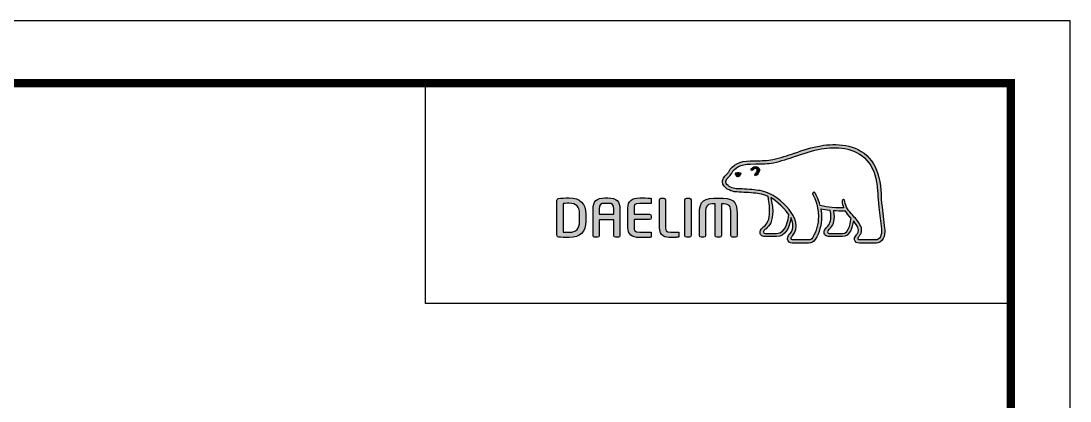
# Model space of a CAD drawing. Extents: x 0 to 474, y 0 to 347.
# Drawn here: x 338.2 to 473.9, y 298 to 347.3 of the extents above; entities that cross this region are included whole.
import ezdxf

# ---------------------------------------------------------------- set-up
doc = ezdxf.new("R2010")
doc.units = 0
doc.header["$LTSCALE"] = 10
doc.header["$MEASUREMENT"] = 0
doc.layers.get('0').update_dxf_attribs({"linetype": 'CONTINUOUS'})
doc.layers.add('레이어 1', color=7, linetype='CONTINUOUS')

msp = doc.modelspace()

# ---------------------------------------------------------------- hatches: boundary and pattern name
at = {"layer": '레이어 1'}
h = msp.add_hatch(color=5, dxfattribs=at)
h.dxf.hatch_style = 1
edge = h.paths.add_edge_path(flags=16)
edge.add_spline(control_points=[(449.27, 319.13), (449.06, 318.9), (448.8, 318.9), (448.79, 318.9), (448.79, 318.9), (446.71, 318.9), (446.71, 318.9), (446.63, 318.9), (446.58, 318.92), (446.54, 318.96), (446.51, 318.99), (446.49, 319.03), (446.49, 319.09), (446.49, 319.21), (446.58, 319.32), (446.67, 319.43), (446.75, 319.54), (446.83, 319.64), (446.88, 319.77), (446.99, 320.07), (446.98, 320.4), (446.84, 320.69), (446.6, 321.21), (446.23, 321.62), (445.88, 322.01), (445.88, 322.01), (445.76, 322.14), (445.76, 322.14), (445.3, 322.66), (444.83, 323.18), (444.79, 323.9), (444.78, 324.04), (444.72, 324.13), (444.63, 324.13), (444.63, 324.13), (444.49, 324.06), (444.49, 324.06), (444.45, 324.02), (444.43, 323.96), (444.43, 323.89), (444.43, 323.89), (444.43, 323.87), (444.43, 323.87), (444.45, 323.61), (444.51, 323.35), (444.62, 323.09), (444.62, 323.09), (444.63, 323.06), (444.63, 323.06), (444.63, 323.06), (444.61, 323.06), (444.61, 323.06), (443.27, 323.01), (441.96, 323.26), (441.58, 323.35), (441.34, 324.31), (440.96, 324.94), (440.94, 324.97), (440.91, 325.02), (440.86, 325.06), (440.82, 325.07), (440.82, 325.07), (440.71, 325.05), (440.69, 325.05), (440.68, 325.04), (440.66, 325.01), (440.62, 324.95), (440.62, 324.95), (440.61, 324.9), (440.61, 324.9), (440.61, 324.9), (440.65, 324.78), (440.65, 324.78), (440.68, 324.73), (441.36, 323.53), (441.36, 321.94), (441.36, 320.96), (441.11, 320.03), (440.6, 319.19), (440.48, 318.99), (440.32, 318.9), (440.08, 318.9), (440.08, 318.9), (438.03, 318.9), (438.03, 318.9), (437.96, 318.9), (437.82, 318.95), (437.82, 319.09), (437.82, 319.18), (437.9, 319.31), (438.02, 319.45), (438.88, 320.4), (438.38, 321.89), (437.57, 322.86), (436.77, 323.81), (435.48, 324.99), (433.83, 325.29), (433.24, 325.39), (432.28, 325.45), (431.5, 325.5), (431.5, 325.5), (430.71, 325.54), (430.71, 325.54), (430.31, 325.57), (429.64, 325.82), (429.43, 326.21), (429.35, 326.37), (429.36, 326.53), (429.47, 326.71), (429.53, 326.83), (429.63, 326.92), (429.74, 327.04), (429.87, 327.17), (430.01, 327.31), (430.11, 327.49), (430.11, 327.49), (430.14, 327.54), (430.14, 327.54), (430.53, 328.3), (431.35, 328.7), (432.56, 328.73), (432.56, 328.73), (433.25, 328.74), (433.25, 328.74), (434, 328.74), (434.85, 328.75), (435.55, 328.9), (436.53, 329.11), (437.52, 329.44), (438.39, 329.74), (438.39, 329.74), (438.42, 329.75), (438.42, 329.75), (439.49, 330.12), (440.6, 330.5), (441.74, 330.68), (443.56, 330.99), (446.06, 330.98), (447.64, 329.21), (448.37, 328.39), (448.81, 327.27), (448.97, 325.87), (448.97, 325.87), (448.96, 325.87), (448.96, 325.87), (448.97, 325.85), (448.98, 325.69), (449.05, 324.8), (449.06, 324.37), (449.08, 323.93), (449.2, 323.1), (449.2, 323.1), (449.51, 320.35), (449.51, 320.35), (449.51, 320.35), (449.53, 320.02), (449.53, 320.02), (449.53, 319.63), (449.44, 319.33), (449.27, 319.13)], knot_values=[0, 0, 0, 0, 1, 1, 1, 2, 2, 2, 3, 3, 3, 4, 4, 4, 5, 5, 5, 6, 6, 6, 7, 7, 7, 8, 8, 8, 9, 9, 9, 10, 10, 10, 11, 11, 11, 12, 12, 12, 13, 13, 13, 14, 14, 14, 15, 15, 15, 16, 16, 16, 17, 17, 17, 18, 18, 18, 19, 19, 19, 20, 20, 20, 21, 21, 21, 22, 22, 22, 23, 23, 23, 24, 24, 24, 25, 25, 25, 26, 26, 26, 27, 27, 27, 28, 28, 28, 29, 29, 29, 30, 30, 30, 31, 31, 31, 32, 32, 32, 33, 33, 33, 34, 34, 34, 35, 35, 35, 36, 36, 36, 37, 37, 37, 38, 38, 38, 39, 39, 39, 40, 40, 40, 41, 41, 41, 42, 42, 42, 43, 43, 43, 44, 44, 44, 45, 45, 45, 46, 46, 46, 47, 47, 47, 48, 48, 48, 49, 49, 49, 50, 50, 50, 51, 51, 51, 52, 52, 52, 53, 53, 53, 53], degree=3, periodic=0)
edge = h.paths.add_edge_path(flags=16)
edge.add_spline(control_points=[(444.46, 319.72), (444.46, 319.72), (442.77, 319.72), (442.77, 319.72), (442.64, 319.72), (442.54, 319.82), (442.54, 319.95), (442.54, 320.04), (442.62, 320.15), (442.69, 320.23), (443.04, 320.56), (443.39, 321.02), (443.39, 321.88), (443.39, 321.88), (443.37, 322.27), (443.37, 322.27), (443.37, 322.27), (443.31, 322.65), (443.31, 322.65), (443.31, 322.65), (443.3, 322.68), (443.3, 322.68), (443.3, 322.68), (443.33, 322.68), (443.33, 322.68), (443.64, 322.65), (444.26, 322.62), (444.85, 322.65), (445, 322.41), (445.24, 322.1), (445.59, 321.7), (445.57, 321.5), (445.4, 319.72), (444.46, 319.72)], knot_values=[0, 0, 0, 0, 1, 1, 1, 2, 2, 2, 3, 3, 3, 4, 4, 4, 5, 5, 5, 6, 6, 6, 7, 7, 7, 8, 8, 8, 9, 9, 9, 10, 10, 10, 11, 11, 11, 11], degree=3, periodic=0)
edge = h.paths.add_edge_path(flags=16)
edge.add_spline(control_points=[(435.96, 319.72), (435.96, 319.72), (434.47, 319.72), (434.47, 319.72), (434.36, 319.72), (434.24, 319.82), (434.24, 319.95), (434.24, 320.03), (434.31, 320.14), (434.44, 320.24), (434.81, 320.54), (435.38, 320.99), (435.44, 322.24), (435.44, 322.24), (435.45, 322.59), (435.45, 322.59), (435.45, 323.12), (435.33, 323.76), (435.21, 324.34), (435.21, 324.34), (435.2, 324.4), (435.2, 324.4), (435.2, 324.4), (435.24, 324.36), (435.24, 324.36), (435.47, 324.22), (436.68, 323.4), (437.54, 322.18), (437.47, 321.61), (437.15, 319.72), (435.96, 319.72)], knot_values=[0, 0, 0, 0, 1, 1, 1, 2, 2, 2, 3, 3, 3, 4, 4, 4, 5, 5, 5, 6, 6, 6, 7, 7, 7, 8, 8, 8, 9, 9, 9, 10, 10, 10, 10], degree=3, periodic=0)
edge = h.paths.add_edge_path()
edge.add_spline(control_points=[(449.93, 320.4), (449.93, 320.4), (449.62, 323.16), (449.62, 323.16), (449.5, 323.99), (449.48, 324.43), (449.47, 324.82), (449.47, 324.82), (449.39, 325.91), (449.39, 325.91), (449.22, 327.4), (448.74, 328.61), (447.95, 329.49), (446.25, 331.4), (443.6, 331.42), (441.67, 331.1), (440.49, 330.9), (439.36, 330.52), (438.27, 330.14), (438.27, 330.14), (438.23, 330.13), (438.23, 330.13), (437.38, 329.84), (436.41, 329.51), (435.46, 329.31), (434.8, 329.17), (433.99, 329.16), (433.26, 329.16), (433.26, 329.16), (432.55, 329.15), (432.55, 329.15), (431.17, 329.11), (430.24, 328.64), (429.76, 327.73), (429.76, 327.73), (429.74, 327.69), (429.74, 327.69), (429.66, 327.56), (429.55, 327.44), (429.44, 327.34), (429.33, 327.22), (429.2, 327.09), (429.1, 326.92), (429, 326.76), (428.95, 326.59), (428.95, 326.42), (428.95, 326.28), (428.99, 326.14), (429.06, 326.01), (429.35, 325.46), (430.19, 325.16), (430.68, 325.12), (430.68, 325.12), (431.42, 325.08), (431.43, 325.08), (432.16, 325.04), (433.17, 324.98), (433.75, 324.87), (434.1, 324.81), (434.48, 324.69), (434.84, 324.52), (434.87, 324.43), (435.05, 323.6), (435.05, 322.59), (435.05, 322.59), (435.05, 322.26), (435.05, 322.26), (434.99, 321.19), (434.52, 320.82), (434.18, 320.54), (434.15, 320.51), (433.84, 320.26), (433.82, 319.96), (433.8, 319.78), (433.85, 319.63), (433.96, 319.51), (434.07, 319.39), (434.25, 319.33), (434.47, 319.33), (434.47, 319.33), (435.96, 319.33), (435.96, 319.33), (437.07, 319.33), (437.62, 320.53), (437.79, 321.65), (437.79, 321.65), (437.79, 321.81), (437.79, 321.81), (437.79, 321.81), (437.84, 321.73), (437.84, 321.73), (437.98, 321.41), (438.07, 321.03), (438.07, 320.75), (438.07, 320.34), (437.94, 319.99), (437.71, 319.73), (437.65, 319.67), (437.35, 319.36), (437.35, 319.06), (437.35, 319.06), (437.35, 319.01), (437.35, 319.01), (437.4, 318.64), (437.69, 318.48), (437.96, 318.48), (437.96, 318.48), (440.08, 318.48), (440.08, 318.48), (440.46, 318.48), (440.76, 318.65), (440.96, 318.97), (441.5, 319.87), (441.77, 320.84), (441.77, 321.86), (441.77, 322.18), (441.74, 322.51), (441.68, 322.87), (441.68, 322.87), (441.68, 322.89), (441.68, 322.89), (441.68, 322.89), (441.7, 322.89), (441.7, 322.89), (441.96, 322.84), (442.37, 322.77), (442.87, 322.71), (442.87, 322.71), (442.89, 322.71), (442.89, 322.71), (442.89, 322.71), (442.96, 322.32), (442.96, 322.32), (442.96, 322.32), (442.97, 322.23), (442.97, 322.23), (442.97, 322.23), (442.99, 321.89), (442.99, 321.89), (442.99, 321.07), (442.62, 320.71), (442.42, 320.52), (442.41, 320.51), (442.13, 320.23), (442.1, 319.98), (442.1, 319.98), (442.09, 319.9), (442.09, 319.9), (442.09, 319.82), (442.11, 319.66), (442.25, 319.52), (442.38, 319.39), (442.56, 319.33), (442.82, 319.33), (442.82, 319.33), (444.46, 319.33), (444.46, 319.33), (445.46, 319.33), (445.76, 320.6), (445.89, 321.31), (445.89, 321.31), (445.89, 321.39), (445.89, 321.39), (445.89, 321.39), (445.93, 321.33), (445.93, 321.33), (446.16, 321.04), (446.36, 320.71), (446.46, 320.51), (446.51, 320.4), (446.54, 320.28), (446.54, 320.17), (446.54, 320.17), (446.5, 319.93), (446.5, 319.93), (446.46, 319.8), (446.38, 319.68), (446.29, 319.56), (446.16, 319.4), (446.03, 319.23), (446.03, 319.02), (446.03, 319.02), (446.04, 318.91), (446.04, 318.91), (446.1, 318.63), (446.33, 318.48), (446.67, 318.48), (446.67, 318.48), (448.79, 318.48), (448.79, 318.48), (448.83, 318.48), (449.25, 318.49), (449.57, 318.84), (449.83, 319.12), (449.96, 319.5), (449.96, 320.02), (449.96, 320.02), (449.93, 320.39), (449.93, 320.4)], knot_values=[0, 0, 0, 0, 1, 1, 1, 2, 2, 2, 3, 3, 3, 4, 4, 4, 5, 5, 5, 6, 6, 6, 7, 7, 7, 8, 8, 8, 9, 9, 9, 10, 10, 10, 11, 11, 11, 12, 12, 12, 13, 13, 13, 14, 14, 14, 15, 15, 15, 16, 16, 16, 17, 17, 17, 18, 18, 18, 19, 19, 19, 20, 20, 20, 21, 21, 21, 22, 22, 22, 23, 23, 23, 24, 24, 24, 25, 25, 25, 26, 26, 26, 27, 27, 27, 28, 28, 28, 29, 29, 29, 30, 30, 30, 31, 31, 31, 32, 32, 32, 33, 33, 33, 34, 34, 34, 35, 35, 35, 36, 36, 36, 37, 37, 37, 38, 38, 38, 39, 39, 39, 40, 40, 40, 41, 41, 41, 42, 42, 42, 43, 43, 43, 44, 44, 44, 45, 45, 45, 46, 46, 46, 47, 47, 47, 48, 48, 48, 49, 49, 49, 50, 50, 50, 51, 51, 51, 52, 52, 52, 53, 53, 53, 54, 54, 54, 55, 55, 55, 56, 56, 56, 57, 57, 57, 58, 58, 58, 59, 59, 59, 60, 60, 60, 61, 61, 61, 62, 62, 62, 63, 63, 63, 64, 64, 64, 65, 65, 65, 66, 66, 66, 66], degree=3, periodic=0)
edge = h.paths.add_edge_path(flags=0)
edge.add_spline(control_points=[(430.65, 327.54), (430.65, 327.54), (430.95, 327.68), (431.34, 327.53), (431.34, 327.53), (431.38, 327.51), (431.32, 327.42), (431.14, 327.17), (430.95, 327.12), (430.95, 327.12), (430.95, 327.12), (430.82, 327.07), (430.75, 327.16), (430.6, 327.34), (430.59, 327.44), (430.59, 327.44), (430.59, 327.44), (430.58, 327.52), (430.65, 327.54)], knot_values=[0, 0, 0, 0, 1, 1, 1, 2, 2, 2, 3, 3, 3, 4, 4, 4, 5, 5, 5, 6, 6, 6, 6], degree=3, periodic=0)
edge = h.paths.add_edge_path(flags=0)
edge.add_spline(control_points=[(432.68, 328.1), (432.63, 328.05), (432.63, 327.97), (432.68, 327.93), (432.73, 327.88), (432.81, 327.89), (432.85, 327.94), (432.88, 327.97), (433.13, 328.27), (433.35, 328.12), (433.43, 328.06), (433.46, 327.98), (433.45, 327.87), (433.43, 327.7), (433.29, 327.51), (433.18, 327.45), (433.13, 327.41), (433.09, 327.34), (433.12, 327.28), (433.14, 327.22), (433.22, 327.2), (433.28, 327.23), (433.46, 327.32), (433.69, 327.61), (433.72, 327.88), (433.75, 328.07), (433.66, 328.22), (433.51, 328.33), (433.18, 328.56), (432.81, 328.25), (432.68, 328.1)], knot_values=[0, 0, 0, 0, 1, 1, 1, 2, 2, 2, 3, 3, 3, 4, 4, 4, 5, 5, 5, 6, 6, 6, 7, 7, 7, 8, 8, 8, 9, 9, 9, 10, 10, 10, 10], degree=3, periodic=0)
edge = h.paths.add_edge_path(flags=0)
edge.add_spline(control_points=[(432.64, 327.88), (432.64, 327.88), (432.64, 327.88), (432.64, 327.88), (432.64, 327.88), (432.64, 327.88), (432.64, 327.88)], knot_values=[0, 0, 0, 0, 1, 1, 1, 2, 2, 2, 2], degree=3, periodic=0)
h = msp.add_hatch(color=5, dxfattribs=at)
h.dxf.hatch_style = 2
edge = h.paths.add_edge_path()
edge.add_spline(control_points=[(430.65, 327.54), (430.65, 327.54), (430.95, 327.68), (431.34, 327.53), (431.34, 327.53), (431.38, 327.51), (431.32, 327.42), (431.14, 327.17), (430.95, 327.12), (430.95, 327.12), (430.95, 327.12), (430.82, 327.07), (430.75, 327.16), (430.6, 327.34), (430.59, 327.44), (430.59, 327.44), (430.59, 327.44), (430.58, 327.52), (430.65, 327.54)], knot_values=[0, 0, 0, 0, 1, 1, 1, 2, 2, 2, 3, 3, 3, 4, 4, 4, 5, 5, 5, 6, 6, 6, 6], degree=3, periodic=0)
h = msp.add_hatch(color=5, dxfattribs=at)
h.dxf.hatch_style = 2
edge = h.paths.add_edge_path()
edge.add_spline(control_points=[(432.68, 328.1), (432.63, 328.05), (432.63, 327.97), (432.68, 327.93), (432.73, 327.88), (432.81, 327.89), (432.85, 327.94), (432.88, 327.97), (433.13, 328.27), (433.35, 328.12), (433.43, 328.06), (433.46, 327.98), (433.45, 327.87), (433.43, 327.7), (433.29, 327.51), (433.18, 327.45), (433.13, 327.41), (433.09, 327.34), (433.12, 327.28), (433.14, 327.22), (433.22, 327.2), (433.28, 327.23), (433.46, 327.32), (433.69, 327.61), (433.72, 327.88), (433.75, 328.07), (433.66, 328.22), (433.51, 328.33), (433.18, 328.56), (432.81, 328.25), (432.68, 328.1)], knot_values=[0, 0, 0, 0, 1, 1, 1, 2, 2, 2, 3, 3, 3, 4, 4, 4, 5, 5, 5, 6, 6, 6, 7, 7, 7, 8, 8, 8, 9, 9, 9, 10, 10, 10, 10], degree=3, periodic=0)
h = msp.add_hatch(color=5, dxfattribs=at)
h.dxf.hatch_style = 2
edge = h.paths.add_edge_path()
edge.add_spline(control_points=[(410.46, 321.34), (410.46, 320.37), (410.02, 319.9), (409.11, 319.9), (409.11, 319.9), (408.49, 319.91), (408.33, 319.92), (408.33, 319.92), (408.33, 323.62), (408.33, 323.62), (408.65, 323.65), (409.11, 323.66), (409.11, 323.66), (410.04, 323.66), (410.46, 323.21), (410.46, 322.22), (410.46, 322.22), (410.46, 321.34), (410.46, 321.34)], knot_values=[0, 0, 0, 0, 1, 1, 1, 2, 2, 2, 3, 3, 3, 4, 4, 4, 5, 5, 5, 6, 6, 6, 6], degree=3, periodic=0)
edge = h.paths.add_edge_path()
edge.add_spline(control_points=[(409.11, 324.35), (408.61, 324.35), (407.95, 324.32), (407.74, 324.29), (407.61, 324.26), (407.52, 324.16), (407.52, 324.03), (407.52, 324.03), (407.52, 319.53), (407.52, 319.53), (407.52, 319.39), (407.61, 319.29), (407.75, 319.27), (407.95, 319.24), (408.6, 319.21), (409.11, 319.21), (410.51, 319.21), (411.26, 319.95), (411.26, 321.34), (411.26, 321.34), (411.26, 322.22), (411.26, 322.22), (411.26, 323.62), (410.51, 324.35), (409.11, 324.35)], knot_values=[0, 0, 0, 0, 1, 1, 1, 2, 2, 2, 3, 3, 3, 4, 4, 4, 5, 5, 5, 6, 6, 6, 7, 7, 7, 8, 8, 8, 8], degree=3, periodic=0)
h = msp.add_hatch(color=5, dxfattribs=at)
h.dxf.hatch_style = 2
edge = h.paths.add_edge_path()
edge.add_spline(control_points=[(414.88, 322.23), (414.88, 322.23), (412.99, 322.23), (412.99, 322.23), (412.99, 322.3), (412.99, 322.9), (412.99, 322.9), (412.99, 323.54), (413.17, 323.64), (413.74, 323.64), (413.74, 323.64), (414.13, 323.64), (414.13, 323.64), (414.69, 323.64), (414.88, 323.54), (414.88, 322.9), (414.88, 322.9), (414.88, 322.3), (414.88, 322.23)], knot_values=[0, 0, 0, 0, 1, 1, 1, 2, 2, 2, 3, 3, 3, 4, 4, 4, 5, 5, 5, 6, 6, 6, 6], degree=3, periodic=0)
edge = h.paths.add_edge_path()
edge.add_spline(control_points=[(414.13, 324.35), (414.13, 324.35), (413.74, 324.35), (413.74, 324.35), (412.66, 324.35), (412.19, 323.91), (412.19, 322.9), (412.19, 322.9), (412.19, 319.48), (412.19, 319.48), (412.19, 319.36), (412.28, 319.25), (412.4, 319.25), (412.4, 319.25), (412.77, 319.25), (412.77, 319.25), (412.91, 319.25), (412.99, 319.37), (412.99, 319.48), (412.99, 319.48), (412.99, 321.45), (412.99, 321.52), (412.99, 321.52), (414.88, 321.52), (414.88, 321.52), (414.88, 321.45), (414.88, 319.48), (414.88, 319.48), (414.88, 319.35), (414.98, 319.25), (415.1, 319.25), (415.1, 319.25), (415.47, 319.25), (415.47, 319.25), (415.6, 319.25), (415.68, 319.37), (415.68, 319.48), (415.68, 319.48), (415.68, 322.9), (415.68, 322.9), (415.68, 323.91), (415.2, 324.35), (414.13, 324.35)], knot_values=[0, 0, 0, 0, 1, 1, 1, 2, 2, 2, 3, 3, 3, 4, 4, 4, 5, 5, 5, 6, 6, 6, 7, 7, 7, 8, 8, 8, 9, 9, 9, 10, 10, 10, 11, 11, 11, 12, 12, 12, 13, 13, 13, 14, 14, 14, 14], degree=3, periodic=0)
h = msp.add_hatch(color=5, dxfattribs=at)
h.dxf.hatch_style = 2
edge = h.paths.add_edge_path()
edge.add_spline(control_points=[(416.7, 323.04), (416.7, 323.04), (416.7, 320.52), (416.7, 320.52), (416.7, 319.64), (417.21, 319.21), (418.24, 319.21), (418.7, 319.21), (419.32, 319.22), (419.57, 319.24), (419.57, 319.24), (419.69, 319.25), (419.69, 319.25), (419.69, 319.25), (419.73, 319.26), (419.73, 319.26), (419.73, 319.26), (419.73, 319.93), (419.73, 319.93), (419.73, 319.93), (418.25, 319.93), (418.25, 319.93), (417.51, 319.93), (417.51, 320.14), (417.51, 320.52), (417.51, 320.52), (417.51, 321.45), (417.51, 321.53), (417.58, 321.53), (419.5, 321.53), (419.5, 321.53), (419.62, 321.53), (419.73, 321.63), (419.73, 321.75), (419.73, 321.75), (419.73, 322), (419.73, 322), (419.73, 322.12), (419.62, 322.22), (419.5, 322.22), (419.5, 322.22), (417.58, 322.22), (417.51, 322.22), (417.51, 322.3), (417.51, 323.04), (417.51, 323.04), (417.51, 323.42), (417.51, 323.63), (418.25, 323.63), (418.25, 323.63), (419.73, 323.62), (419.73, 323.62), (419.73, 323.62), (419.73, 324.29), (419.73, 324.29), (419.73, 324.29), (419.57, 324.31), (419.57, 324.31), (419.28, 324.34), (418.61, 324.35), (418.24, 324.35), (417.21, 324.35), (416.7, 323.92), (416.7, 323.04)], knot_values=[0, 0, 0, 0, 1, 1, 1, 2, 2, 2, 3, 3, 3, 4, 4, 4, 5, 5, 5, 6, 6, 6, 7, 7, 7, 8, 8, 8, 9, 9, 9, 10, 10, 10, 11, 11, 11, 12, 12, 12, 13, 13, 13, 14, 14, 14, 15, 15, 15, 16, 16, 16, 17, 17, 17, 18, 18, 18, 19, 19, 19, 20, 20, 20, 21, 21, 21, 21], degree=3, periodic=0)
h = msp.add_hatch(color=5, dxfattribs=at)
h.dxf.hatch_style = 2
edge = h.paths.add_edge_path()
edge.add_spline(control_points=[(421.02, 324.31), (420.89, 324.31), (420.79, 324.2), (420.79, 324.08), (420.79, 324.08), (420.79, 320.52), (420.79, 320.52), (420.79, 319.36), (421.58, 319.21), (422.27, 319.21), (422.78, 319.21), (422.91, 319.23), (423.06, 319.26), (423.06, 319.26), (423.14, 319.27), (423.14, 319.27), (423.14, 319.27), (423.26, 319.28), (423.26, 319.28), (423.26, 319.28), (423.29, 319.29), (423.29, 319.29), (423.29, 319.29), (423.29, 319.93), (423.29, 319.93), (423.29, 319.93), (422.28, 319.93), (422.28, 319.93), (421.59, 319.93), (421.59, 320.19), (421.59, 320.44), (421.59, 320.44), (421.59, 324.08), (421.59, 324.08), (421.59, 324.2), (421.49, 324.31), (421.36, 324.31), (421.36, 324.31), (421.02, 324.31), (421.02, 324.31)], knot_values=[0, 0, 0, 0, 1, 1, 1, 2, 2, 2, 3, 3, 3, 4, 4, 4, 5, 5, 5, 6, 6, 6, 7, 7, 7, 8, 8, 8, 9, 9, 9, 10, 10, 10, 11, 11, 11, 12, 12, 12, 13, 13, 13, 13], degree=3, periodic=0)
h = msp.add_hatch(color=5, dxfattribs=at)
h.dxf.hatch_style = 2
edge = h.paths.add_edge_path()
edge.add_spline(control_points=[(424.29, 324.31), (424.15, 324.31), (424.07, 324.2), (424.07, 324.09), (424.07, 324.09), (424.07, 319.48), (424.07, 319.48), (424.07, 319.35), (424.17, 319.25), (424.29, 319.25), (424.29, 319.25), (424.66, 319.25), (424.66, 319.25), (424.8, 319.25), (424.88, 319.37), (424.88, 319.48), (424.88, 319.48), (424.88, 324.09), (424.88, 324.09), (424.88, 324.21), (424.78, 324.31), (424.66, 324.31), (424.66, 324.31), (424.29, 324.31), (424.29, 324.31)], knot_values=[0, 0, 0, 0, 1, 1, 1, 2, 2, 2, 3, 3, 3, 4, 4, 4, 5, 5, 5, 6, 6, 6, 7, 7, 7, 8, 8, 8, 8], degree=3, periodic=0)
h = msp.add_hatch(color=5, dxfattribs=at)
h.dxf.hatch_style = 2
edge = h.paths.add_edge_path()
edge.add_spline(control_points=[(425.96, 322.32), (425.96, 322.32), (425.96, 319.48), (425.96, 319.48), (425.96, 319.35), (426.05, 319.25), (426.17, 319.25), (426.17, 319.25), (426.55, 319.25), (426.55, 319.25), (426.68, 319.25), (426.76, 319.37), (426.76, 319.48), (426.76, 319.48), (426.76, 322.25), (426.76, 322.25), (426.76, 323.47), (426.97, 323.58), (428, 323.59), (428, 323.51), (428, 319.48), (428, 319.48), (428, 319.35), (428.1, 319.25), (428.22, 319.25), (428.22, 319.25), (428.59, 319.25), (428.59, 319.25), (428.72, 319.25), (428.8, 319.37), (428.8, 319.48), (428.8, 319.48), (428.8, 323.5), (428.8, 323.58), (429.29, 323.58), (429.63, 323.54), (429.81, 323.35), (430, 323.16), (430.04, 322.8), (430.04, 322.25), (430.04, 322.25), (430.04, 319.48), (430.04, 319.48), (430.04, 319.36), (430.14, 319.25), (430.26, 319.25), (430.26, 319.25), (430.64, 319.25), (430.64, 319.25), (430.77, 319.25), (430.85, 319.37), (430.85, 319.48), (430.85, 319.48), (430.85, 322.32), (430.85, 322.32), (430.85, 324.04), (430.24, 324.33), (428.41, 324.33), (426.57, 324.33), (425.96, 324.04), (425.96, 322.32)], knot_values=[0, 0, 0, 0, 1, 1, 1, 2, 2, 2, 3, 3, 3, 4, 4, 4, 5, 5, 5, 6, 6, 6, 7, 7, 7, 8, 8, 8, 9, 9, 9, 10, 10, 10, 11, 11, 11, 12, 12, 12, 13, 13, 13, 14, 14, 14, 15, 15, 15, 16, 16, 16, 17, 17, 17, 18, 18, 18, 19, 19, 19, 20, 20, 20, 20], degree=3, periodic=0)

# ---------------------------------------------------------------- linework, layer by layer
at = {"color": 5, "ltscale": 0.5}
msp.add_line((390.52, 310.66), (390.52, 339.19), dxfattribs=at)
at = {"color": 5}
msp.add_line((435.89, 319.33), (435.89, 319.33), dxfattribs=at)
at = {"color": 5, "ltscale": 40}
msp.add_line((466.26, 310.66), (390.52, 310.66), dxfattribs=at)
at = {"ltscale": 0.5}
msp.add_lwpolyline([(0, 0), (473.93, 0), (473.93, 347.26), (0, 347.26)], close=True, dxfattribs=at)
at = {"color": 5, "linetype": 'ByBlock', "lineweight": 200, "const_width": 1.09}
msp.add_lwpolyline([(7.62, 14.87), (466.26, 14.87), (466.26, 339.19), (7.62, 339.19)], close=True, dxfattribs=at)
at = {"layer": '레이어 1', "color": 5}
for points, knots in [([(449.93, 320.4), (449.93, 320.4), (449.62, 323.16), (449.62, 323.16), (449.5, 323.99), (449.48, 324.43), (449.47, 324.82), (449.47, 324.82), (449.39, 325.91), (449.39, 325.91), (449.22, 327.4), (448.74, 328.61), (447.95, 329.49), (446.25, 331.4), (443.6, 331.42), (441.67, 331.1), (440.49, 330.9), (439.36, 330.52), (438.27, 330.14), (438.27, 330.14), (438.23, 330.13), (438.23, 330.13), (437.38, 329.84), (436.41, 329.51), (435.46, 329.31), (434.8, 329.17), (433.99, 329.16), (433.26, 329.16), (433.26, 329.16), (432.55, 329.15), (432.55, 329.15), (431.17, 329.11), (430.24, 328.64), (429.76, 327.73), (429.76, 327.73), (429.74, 327.69), (429.74, 327.69), (429.66, 327.56), (429.55, 327.44), (429.44, 327.34), (429.33, 327.22), (429.2, 327.09), (429.1, 326.92), (429, 326.76), (428.95, 326.59), (428.95, 326.42), (428.95, 326.28), (428.99, 326.14), (429.06, 326.01), (429.35, 325.46), (430.19, 325.16), (430.68, 325.12), (430.68, 325.12), (431.42, 325.08), (431.43, 325.08), (432.16, 325.04), (433.17, 324.98), (433.75, 324.87), (434.1, 324.81), (434.48, 324.69), (434.84, 324.52), (434.87, 324.43), (435.05, 323.6), (435.05, 322.59), (435.05, 322.59), (435.05, 322.26), (435.05, 322.26), (434.99, 321.19), (434.52, 320.82), (434.18, 320.54), (434.15, 320.51), (433.84, 320.26), (433.82, 319.96), (433.8, 319.78), (433.85, 319.63), (433.96, 319.51), (434.07, 319.39), (434.25, 319.33), (434.47, 319.33), (434.47, 319.33), (435.96, 319.33), (435.96, 319.33), (437.07, 319.33), (437.62, 320.53), (437.79, 321.65), (437.79, 321.65), (437.79, 321.81), (437.79, 321.81), (437.79, 321.81), (437.84, 321.73), (437.84, 321.73), (437.98, 321.41), (438.07, 321.03), (438.07, 320.75), (438.07, 320.34), (437.94, 319.99), (437.71, 319.73), (437.65, 319.67), (437.35, 319.36), (437.35, 319.06), (437.35, 319.06), (437.35, 319.01), (437.35, 319.01), (437.4, 318.64), (437.69, 318.48), (437.96, 318.48), (437.96, 318.48), (440.08, 318.48), (440.08, 318.48), (440.46, 318.48), (440.76, 318.65), (440.96, 318.97), (441.5, 319.87), (441.77, 320.84), (441.77, 321.86), (441.77, 322.18), (441.74, 322.51), (441.68, 322.87), (441.68, 322.87), (441.68, 322.89), (441.68, 322.89), (441.68, 322.89), (441.7, 322.89), (441.7, 322.89), (441.96, 322.84), (442.37, 322.77), (442.87, 322.71), (442.87, 322.71), (442.89, 322.71), (442.89, 322.71), (442.89, 322.71), (442.96, 322.32), (442.96, 322.32), (442.96, 322.32), (442.97, 322.23), (442.97, 322.23), (442.97, 322.23), (442.99, 321.89), (442.99, 321.89), (442.99, 321.07), (442.62, 320.71), (442.42, 320.52), (442.41, 320.51), (442.13, 320.23), (442.1, 319.98), (442.1, 319.98), (442.09, 319.9), (442.09, 319.9), (442.09, 319.82), (442.11, 319.66), (442.25, 319.52), (442.38, 319.39), (442.56, 319.33), (442.82, 319.33), (442.82, 319.33), (444.46, 319.33), (444.46, 319.33), (445.46, 319.33), (445.76, 320.6), (445.89, 321.31), (445.89, 321.31), (445.89, 321.39), (445.89, 321.39), (445.89, 321.39), (445.93, 321.33), (445.93, 321.33), (446.16, 321.04), (446.36, 320.71), (446.46, 320.51), (446.51, 320.4), (446.54, 320.28), (446.54, 320.17), (446.54, 320.17), (446.5, 319.93), (446.5, 319.93), (446.46, 319.8), (446.38, 319.68), (446.29, 319.56), (446.16, 319.4), (446.03, 319.23), (446.03, 319.02), (446.03, 319.02), (446.04, 318.91), (446.04, 318.91), (446.1, 318.63), (446.33, 318.48), (446.67, 318.48), (446.67, 318.48), (448.79, 318.48), (448.79, 318.48), (448.83, 318.48), (449.25, 318.49), (449.57, 318.84), (449.83, 319.12), (449.96, 319.5), (449.96, 320.02), (449.96, 320.02), (449.93, 320.39), (449.93, 320.4)], [0, 0, 0, 0, 1, 1, 1, 2, 2, 2, 3, 3, 3, 4, 4, 4, 5, 5, 5, 6, 6, 6, 7, 7, 7, 8, 8, 8, 9, 9, 9, 10, 10, 10, 11, 11, 11, 12, 12, 12, 13, 13, 13, 14, 14, 14, 15, 15, 15, 16, 16, 16, 17, 17, 17, 18, 18, 18, 19, 19, 19, 20, 20, 20, 21, 21, 21, 22, 22, 22, 23, 23, 23, 24, 24, 24, 25, 25, 25, 26, 26, 26, 27, 27, 27, 28, 28, 28, 29, 29, 29, 30, 30, 30, 31, 31, 31, 32, 32, 32, 33, 33, 33, 34, 34, 34, 35, 35, 35, 36, 36, 36, 37, 37, 37, 38, 38, 38, 39, 39, 39, 40, 40, 40, 41, 41, 41, 42, 42, 42, 43, 43, 43, 44, 44, 44, 45, 45, 45, 46, 46, 46, 47, 47, 47, 48, 48, 48, 49, 49, 49, 50, 50, 50, 51, 51, 51, 52, 52, 52, 53, 53, 53, 54, 54, 54, 55, 55, 55, 56, 56, 56, 57, 57, 57, 58, 58, 58, 59, 59, 59, 60, 60, 60, 61, 61, 61, 62, 62, 62, 63, 63, 63, 64, 64, 64, 65, 65, 65, 66, 66, 66, 66]), ([(430.65, 327.54), (430.65, 327.54), (430.95, 327.68), (431.34, 327.53), (431.34, 327.53), (431.38, 327.51), (431.32, 327.42), (431.14, 327.17), (430.95, 327.12), (430.95, 327.12), (430.95, 327.12), (430.82, 327.07), (430.75, 327.16), (430.6, 327.34), (430.59, 327.44), (430.59, 327.44), (430.59, 327.44), (430.58, 327.52), (430.65, 327.54)], [0, 0, 0, 0, 1, 1, 1, 2, 2, 2, 3, 3, 3, 4, 4, 4, 5, 5, 5, 6, 6, 6, 6]), ([(432.68, 328.1), (432.63, 328.05), (432.63, 327.97), (432.68, 327.93), (432.73, 327.88), (432.81, 327.89), (432.85, 327.94), (432.88, 327.97), (433.13, 328.27), (433.35, 328.12), (433.43, 328.06), (433.46, 327.98), (433.45, 327.87), (433.43, 327.7), (433.29, 327.51), (433.18, 327.45), (433.13, 327.41), (433.09, 327.34), (433.12, 327.28), (433.14, 327.22), (433.22, 327.2), (433.28, 327.23), (433.46, 327.32), (433.69, 327.61), (433.72, 327.88), (433.75, 328.07), (433.66, 328.22), (433.51, 328.33), (433.18, 328.56), (432.81, 328.25), (432.68, 328.1)], [0, 0, 0, 0, 1, 1, 1, 2, 2, 2, 3, 3, 3, 4, 4, 4, 5, 5, 5, 6, 6, 6, 7, 7, 7, 8, 8, 8, 9, 9, 9, 10, 10, 10, 10]), ([(432.64, 327.88), (432.64, 327.88), (432.64, 327.88), (432.64, 327.88), (432.64, 327.88), (432.64, 327.88), (432.64, 327.88)], [0, 0, 0, 0, 1, 1, 1, 2, 2, 2, 2]), ([(440.65, 324.78), (440.68, 324.73), (441.36, 323.53), (441.36, 321.94), (441.36, 320.96), (441.11, 320.03), (440.6, 319.19)], [24, 24, 24, 24, 25, 25, 25, 26, 26, 26, 26]), ([(409.11, 324.35), (408.61, 324.35), (407.95, 324.32), (407.74, 324.29), (407.61, 324.26), (407.52, 324.16), (407.52, 324.03), (407.52, 324.03), (407.52, 319.53), (407.52, 319.53), (407.52, 319.39), (407.61, 319.29), (407.75, 319.27), (407.95, 319.24), (408.6, 319.21), (409.11, 319.21), (410.51, 319.21), (411.26, 319.95), (411.26, 321.34), (411.26, 321.34), (411.26, 322.22), (411.26, 322.22), (411.26, 323.62), (410.51, 324.35), (409.11, 324.35)], [0, 0, 0, 0, 1, 1, 1, 2, 2, 2, 3, 3, 3, 4, 4, 4, 5, 5, 5, 6, 6, 6, 7, 7, 7, 8, 8, 8, 8]), ([(410.46, 321.34), (410.46, 320.37), (410.02, 319.9), (409.11, 319.9), (409.11, 319.9), (408.49, 319.91), (408.33, 319.92), (408.33, 319.92), (408.33, 323.62), (408.33, 323.62), (408.65, 323.65), (409.11, 323.66), (409.11, 323.66), (410.04, 323.66), (410.46, 323.21), (410.46, 322.22), (410.46, 322.22), (410.46, 321.34), (410.46, 321.34)], [0, 0, 0, 0, 1, 1, 1, 2, 2, 2, 3, 3, 3, 4, 4, 4, 5, 5, 5, 6, 6, 6, 6]), ([(414.13, 324.35), (414.13, 324.35), (413.74, 324.35), (413.74, 324.35), (412.66, 324.35), (412.19, 323.91), (412.19, 322.9), (412.19, 322.9), (412.19, 319.48), (412.19, 319.48), (412.19, 319.36), (412.28, 319.25), (412.4, 319.25), (412.4, 319.25), (412.77, 319.25), (412.77, 319.25), (412.91, 319.25), (412.99, 319.37), (412.99, 319.48), (412.99, 319.48), (412.99, 321.45), (412.99, 321.52), (412.99, 321.52), (414.88, 321.52), (414.88, 321.52), (414.88, 321.45), (414.88, 319.48), (414.88, 319.48), (414.88, 319.35), (414.98, 319.25), (415.1, 319.25), (415.1, 319.25), (415.47, 319.25), (415.47, 319.25), (415.6, 319.25), (415.68, 319.37), (415.68, 319.48), (415.68, 319.48), (415.68, 322.9), (415.68, 322.9), (415.68, 323.91), (415.2, 324.35), (414.13, 324.35)], [0, 0, 0, 0, 1, 1, 1, 2, 2, 2, 3, 3, 3, 4, 4, 4, 5, 5, 5, 6, 6, 6, 7, 7, 7, 8, 8, 8, 9, 9, 9, 10, 10, 10, 11, 11, 11, 12, 12, 12, 13, 13, 13, 14, 14, 14, 14]), ([(414.88, 322.23), (414.88, 322.23), (412.99, 322.23), (412.99, 322.23), (412.99, 322.3), (412.99, 322.9), (412.99, 322.9), (412.99, 323.54), (413.17, 323.64), (413.74, 323.64), (413.74, 323.64), (414.13, 323.64), (414.13, 323.64), (414.69, 323.64), (414.88, 323.54), (414.88, 322.9), (414.88, 322.9), (414.88, 322.3), (414.88, 322.23)], [0, 0, 0, 0, 1, 1, 1, 2, 2, 2, 3, 3, 3, 4, 4, 4, 5, 5, 5, 6, 6, 6, 6]), ([(416.7, 323.04), (416.7, 323.04), (416.7, 320.52), (416.7, 320.52), (416.7, 319.64), (417.21, 319.21), (418.24, 319.21), (418.7, 319.21), (419.32, 319.22), (419.57, 319.24), (419.57, 319.24), (419.69, 319.25), (419.69, 319.25), (419.69, 319.25), (419.73, 319.26), (419.73, 319.26), (419.73, 319.26), (419.73, 319.93), (419.73, 319.93), (419.73, 319.93), (418.25, 319.93), (418.25, 319.93), (417.51, 319.93), (417.51, 320.14), (417.51, 320.52), (417.51, 320.52), (417.51, 321.45), (417.51, 321.53), (417.58, 321.53), (419.5, 321.53), (419.5, 321.53), (419.62, 321.53), (419.73, 321.63), (419.73, 321.75), (419.73, 321.75), (419.73, 322), (419.73, 322), (419.73, 322.12), (419.62, 322.22), (419.5, 322.22), (419.5, 322.22), (417.58, 322.22), (417.51, 322.22), (417.51, 322.3), (417.51, 323.04), (417.51, 323.04), (417.51, 323.42), (417.51, 323.63), (418.25, 323.63), (418.25, 323.63), (419.73, 323.62), (419.73, 323.62), (419.73, 323.62), (419.73, 324.29), (419.73, 324.29), (419.73, 324.29), (419.57, 324.31), (419.57, 324.31), (419.28, 324.34), (418.61, 324.35), (418.24, 324.35), (417.21, 324.35), (416.7, 323.92), (416.7, 323.04)], [0, 0, 0, 0, 1, 1, 1, 2, 2, 2, 3, 3, 3, 4, 4, 4, 5, 5, 5, 6, 6, 6, 7, 7, 7, 8, 8, 8, 9, 9, 9, 10, 10, 10, 11, 11, 11, 12, 12, 12, 13, 13, 13, 14, 14, 14, 15, 15, 15, 16, 16, 16, 17, 17, 17, 18, 18, 18, 19, 19, 19, 20, 20, 20, 21, 21, 21, 21]), ([(421.02, 324.31), (420.89, 324.31), (420.79, 324.2), (420.79, 324.08), (420.79, 324.08), (420.79, 320.52), (420.79, 320.52), (420.79, 319.36), (421.58, 319.21), (422.27, 319.21), (422.78, 319.21), (422.91, 319.23), (423.06, 319.26), (423.06, 319.26), (423.14, 319.27), (423.14, 319.27), (423.14, 319.27), (423.26, 319.28), (423.26, 319.28), (423.26, 319.28), (423.29, 319.29), (423.29, 319.29), (423.29, 319.29), (423.29, 319.93), (423.29, 319.93), (423.29, 319.93), (422.28, 319.93), (422.28, 319.93), (421.59, 319.93), (421.59, 320.19), (421.59, 320.44), (421.59, 320.44), (421.59, 324.08), (421.59, 324.08), (421.59, 324.2), (421.49, 324.31), (421.36, 324.31), (421.36, 324.31), (421.02, 324.31), (421.02, 324.31)], [0, 0, 0, 0, 1, 1, 1, 2, 2, 2, 3, 3, 3, 4, 4, 4, 5, 5, 5, 6, 6, 6, 7, 7, 7, 8, 8, 8, 9, 9, 9, 10, 10, 10, 11, 11, 11, 12, 12, 12, 13, 13, 13, 13]), ([(424.29, 324.31), (424.15, 324.31), (424.07, 324.2), (424.07, 324.09), (424.07, 324.09), (424.07, 319.48), (424.07, 319.48), (424.07, 319.35), (424.17, 319.25), (424.29, 319.25), (424.29, 319.25), (424.66, 319.25), (424.66, 319.25), (424.8, 319.25), (424.88, 319.37), (424.88, 319.48), (424.88, 319.48), (424.88, 324.09), (424.88, 324.09), (424.88, 324.21), (424.78, 324.31), (424.66, 324.31), (424.66, 324.31), (424.29, 324.31), (424.29, 324.31)], [0, 0, 0, 0, 1, 1, 1, 2, 2, 2, 3, 3, 3, 4, 4, 4, 5, 5, 5, 6, 6, 6, 7, 7, 7, 8, 8, 8, 8]), ([(425.96, 322.32), (425.96, 322.32), (425.96, 319.48), (425.96, 319.48), (425.96, 319.35), (426.05, 319.25), (426.17, 319.25), (426.17, 319.25), (426.55, 319.25), (426.55, 319.25), (426.68, 319.25), (426.76, 319.37), (426.76, 319.48), (426.76, 319.48), (426.76, 322.25), (426.76, 322.25), (426.76, 323.47), (426.97, 323.58), (428, 323.59), (428, 323.51), (428, 319.48), (428, 319.48), (428, 319.35), (428.1, 319.25), (428.22, 319.25), (428.22, 319.25), (428.59, 319.25), (428.59, 319.25), (428.72, 319.25), (428.8, 319.37), (428.8, 319.48), (428.8, 319.48), (428.8, 323.5), (428.8, 323.58), (429.29, 323.58), (429.63, 323.54), (429.81, 323.35), (430, 323.16), (430.04, 322.8), (430.04, 322.25), (430.04, 322.25), (430.04, 319.48), (430.04, 319.48), (430.04, 319.36), (430.14, 319.25), (430.26, 319.25), (430.26, 319.25), (430.64, 319.25), (430.64, 319.25), (430.77, 319.25), (430.85, 319.37), (430.85, 319.48), (430.85, 319.48), (430.85, 322.32), (430.85, 322.32), (430.85, 324.04), (430.24, 324.33), (428.41, 324.33), (426.57, 324.33), (425.96, 324.04), (425.96, 322.32)], [0, 0, 0, 0, 1, 1, 1, 2, 2, 2, 3, 3, 3, 4, 4, 4, 5, 5, 5, 6, 6, 6, 7, 7, 7, 8, 8, 8, 9, 9, 9, 10, 10, 10, 11, 11, 11, 12, 12, 12, 13, 13, 13, 14, 14, 14, 15, 15, 15, 16, 16, 16, 17, 17, 17, 18, 18, 18, 19, 19, 19, 20, 20, 20, 20]), ([(435.96, 319.72), (435.96, 319.72), (434.47, 319.72), (434.47, 319.72), (434.36, 319.72), (434.24, 319.82), (434.24, 319.95), (434.24, 320.03), (434.31, 320.14), (434.44, 320.24), (434.81, 320.54), (435.38, 320.99), (435.44, 322.24), (435.44, 322.24), (435.45, 322.59), (435.45, 322.59), (435.45, 323.12), (435.33, 323.76), (435.21, 324.34), (435.21, 324.34), (435.2, 324.4), (435.2, 324.4), (435.2, 324.4), (435.24, 324.36), (435.24, 324.36), (435.47, 324.22), (436.68, 323.4), (437.54, 322.18), (437.47, 321.61), (437.15, 319.72), (435.96, 319.72)], [0, 0, 0, 0, 1, 1, 1, 2, 2, 2, 3, 3, 3, 4, 4, 4, 5, 5, 5, 6, 6, 6, 7, 7, 7, 8, 8, 8, 9, 9, 9, 10, 10, 10, 10]), ([(444.46, 319.72), (444.46, 319.72), (442.77, 319.72), (442.77, 319.72), (442.64, 319.72), (442.54, 319.82), (442.54, 319.95), (442.54, 320.04), (442.62, 320.15), (442.69, 320.23), (443.04, 320.56), (443.39, 321.02), (443.39, 321.88), (443.39, 321.88), (443.37, 322.27), (443.37, 322.27), (443.37, 322.27), (443.31, 322.65), (443.31, 322.65), (443.31, 322.65), (443.3, 322.68), (443.3, 322.68), (443.3, 322.68), (443.33, 322.68), (443.33, 322.68), (443.64, 322.65), (444.26, 322.62), (444.85, 322.65), (445, 322.41), (445.24, 322.1), (445.59, 321.7), (445.57, 321.5), (445.4, 319.72), (444.46, 319.72)], [0, 0, 0, 0, 1, 1, 1, 2, 2, 2, 3, 3, 3, 4, 4, 4, 5, 5, 5, 6, 6, 6, 7, 7, 7, 8, 8, 8, 9, 9, 9, 10, 10, 10, 11, 11, 11, 11]), ([(438.03, 318.9), (437.96, 318.9), (437.82, 318.95), (437.82, 319.09), (437.82, 319.18), (437.9, 319.31), (438.02, 319.45)], [28, 28, 28, 28, 29, 29, 29, 30, 30, 30, 30]), ([(446.54, 318.96), (446.51, 318.99), (446.49, 319.03), (446.49, 319.09), (446.49, 319.21), (446.58, 319.32), (446.67, 319.43)], [3, 3, 3, 3, 4, 4, 4, 5, 5, 5, 5])]:
    msp.add_open_spline(points, degree=3, knots=knots, dxfattribs=at)
for points in [[(438.42, 329.75), (439.49, 330.12), (440.6, 330.5), (441.74, 330.68)], [(441.74, 330.68), (443.56, 330.99), (446.06, 330.98), (447.64, 329.21)], [(430.14, 327.54), (430.53, 328.3), (431.35, 328.7), (432.56, 328.73)], [(432.56, 328.73), (432.56, 328.73), (433.25, 328.74), (433.25, 328.74)], [(433.25, 328.74), (434, 328.74), (434.85, 328.75), (435.55, 328.9)], [(435.55, 328.9), (436.53, 329.11), (437.52, 329.44), (438.39, 329.74)], [(438.39, 329.74), (438.39, 329.74), (438.42, 329.75), (438.42, 329.75)], [(447.64, 329.21), (448.37, 328.39), (448.81, 327.27), (448.97, 325.87)], [(429.74, 327.04), (429.87, 327.17), (430.01, 327.31), (430.11, 327.49)], [(430.11, 327.49), (430.11, 327.49), (430.14, 327.54), (430.14, 327.54)], [(429.43, 326.21), (429.35, 326.37), (429.36, 326.53), (429.47, 326.71)], [(430.71, 325.54), (430.31, 325.57), (429.64, 325.82), (429.43, 326.21)], [(429.47, 326.71), (429.53, 326.83), (429.63, 326.92), (429.74, 327.04)], [(448.97, 325.87), (448.97, 325.87), (448.96, 325.87), (448.96, 325.87)], [(448.96, 325.87), (448.97, 325.85), (448.98, 325.69), (449.05, 324.8)], [(431.5, 325.5), (431.5, 325.5), (430.71, 325.54), (430.71, 325.54)], [(433.83, 325.29), (433.24, 325.39), (432.28, 325.45), (431.5, 325.5)], [(437.57, 322.86), (436.77, 323.81), (435.48, 324.99), (433.83, 325.29)], [(440.62, 324.95), (440.62, 324.95), (440.61, 324.9), (440.61, 324.9)], [(440.61, 324.9), (440.61, 324.9), (440.65, 324.78), (440.65, 324.78)], [(440.69, 325.05), (440.68, 325.04), (440.66, 325.01), (440.62, 324.95)], [(440.82, 325.07), (440.82, 325.07), (440.71, 325.05), (440.69, 325.05)], [(440.94, 324.97), (440.91, 325.02), (440.86, 325.06), (440.82, 325.07)], [(441.58, 323.35), (441.34, 324.31), (440.96, 324.94), (440.94, 324.97)], [(449.05, 324.8), (449.06, 324.37), (449.08, 323.93), (449.2, 323.1)], [(444.61, 323.06), (443.27, 323.01), (441.96, 323.26), (441.58, 323.35)], [(444.49, 324.06), (444.45, 324.02), (444.43, 323.96), (444.43, 323.89)], [(444.43, 323.89), (444.43, 323.89), (444.43, 323.87), (444.43, 323.87)], [(444.43, 323.87), (444.45, 323.61), (444.51, 323.35), (444.62, 323.09)], [(444.63, 324.13), (444.63, 324.13), (444.49, 324.06), (444.49, 324.06)], [(444.79, 323.9), (444.78, 324.04), (444.72, 324.13), (444.63, 324.13)], [(445.76, 322.14), (445.3, 322.66), (444.83, 323.18), (444.79, 323.9)], [(438.02, 319.45), (438.88, 320.4), (438.38, 321.89), (437.57, 322.86)], [(444.63, 323.06), (444.63, 323.06), (444.61, 323.06), (444.61, 323.06)], [(444.62, 323.09), (444.62, 323.09), (444.63, 323.06), (444.63, 323.06)], [(445.88, 322.01), (445.88, 322.01), (445.76, 322.14), (445.76, 322.14)], [(446.84, 320.69), (446.6, 321.21), (446.23, 321.62), (445.88, 322.01)], [(449.2, 323.1), (449.2, 323.1), (449.51, 320.35), (449.51, 320.35)], [(446.88, 319.77), (446.99, 320.07), (446.98, 320.4), (446.84, 320.69)], [(440.6, 319.19), (440.48, 318.99), (440.32, 318.9), (440.08, 318.9)], [(446.67, 319.43), (446.75, 319.54), (446.83, 319.64), (446.88, 319.77)], [(449.27, 319.13), (449.06, 318.9), (448.8, 318.9), (448.79, 318.9)], [(449.53, 320.02), (449.53, 319.63), (449.44, 319.33), (449.27, 319.13)], [(449.51, 320.35), (449.51, 320.35), (449.53, 320.02), (449.53, 320.02)], [(440.08, 318.9), (440.08, 318.9), (438.03, 318.9), (438.03, 318.9)], [(446.71, 318.9), (446.63, 318.9), (446.58, 318.92), (446.54, 318.96)], [(448.79, 318.9), (448.79, 318.9), (446.71, 318.9), (446.71, 318.9)]]:
    msp.add_open_spline(points, degree=3, dxfattribs=at)

doc.saveas('drawing.dxf')
